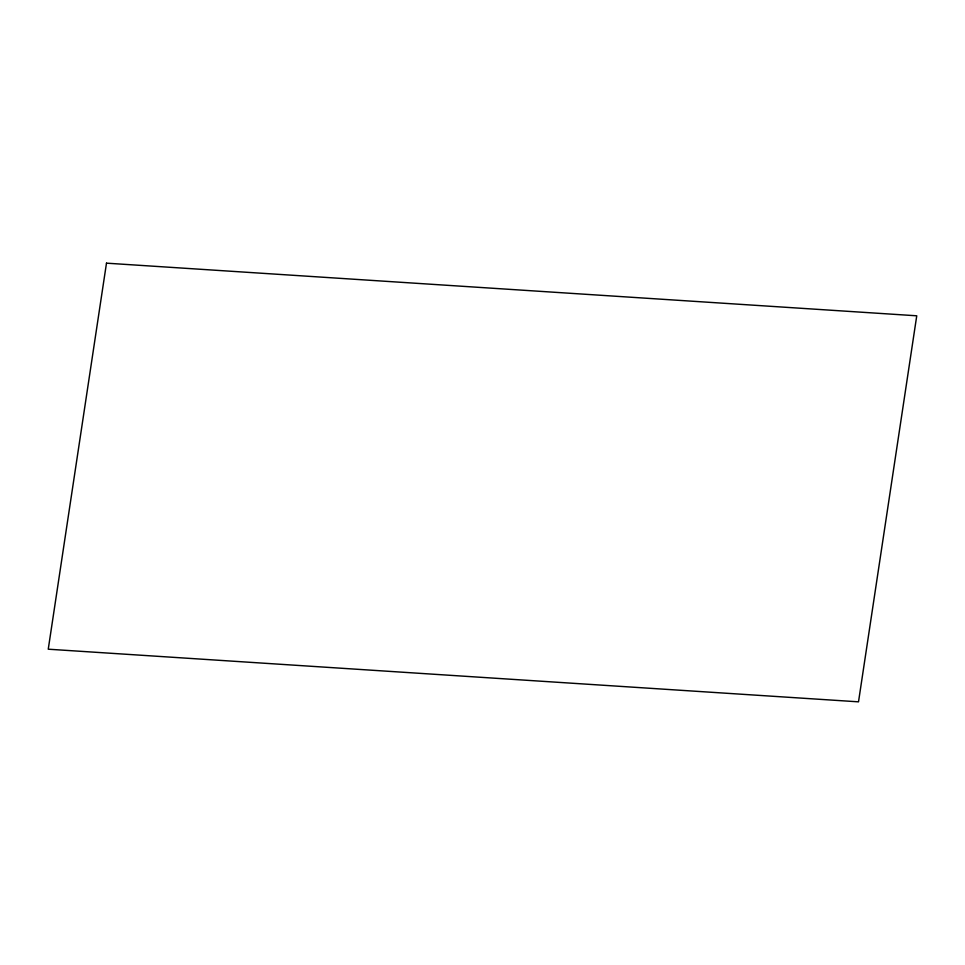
<?xml version="1.0" encoding="UTF-8"?>
<svg xmlns="http://www.w3.org/2000/svg" width="965" height="965" viewBox="0 0 965 965"><rect width="100%" height="100%" fill="white"/><g stroke="black" fill="none" stroke-linecap="round" stroke-linejoin="round"><path stroke-width="1.45" d="M106.488 263.168L48.25 649.204L858.512 701.832L916.75 315.796L106.488 263.168"/></g></svg>
